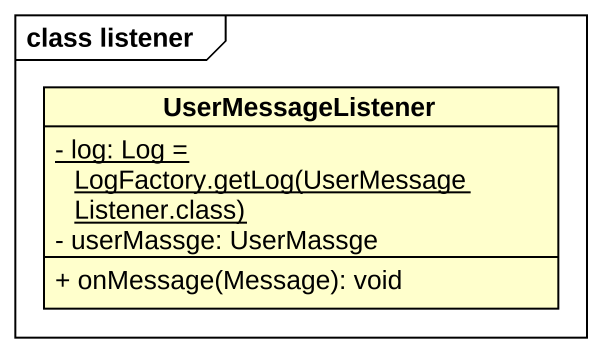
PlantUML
@startuml
mainframe class listener
hide circle
hide empty members
skinparam classAttributeIconSize 0
class UserMessageListener {
  {static} {field} - log: Log = LogFactory.getLog(UserMessageListener.class)
  - userMassge: UserMassge
  + onMessage(Message): void
}
@enduml
